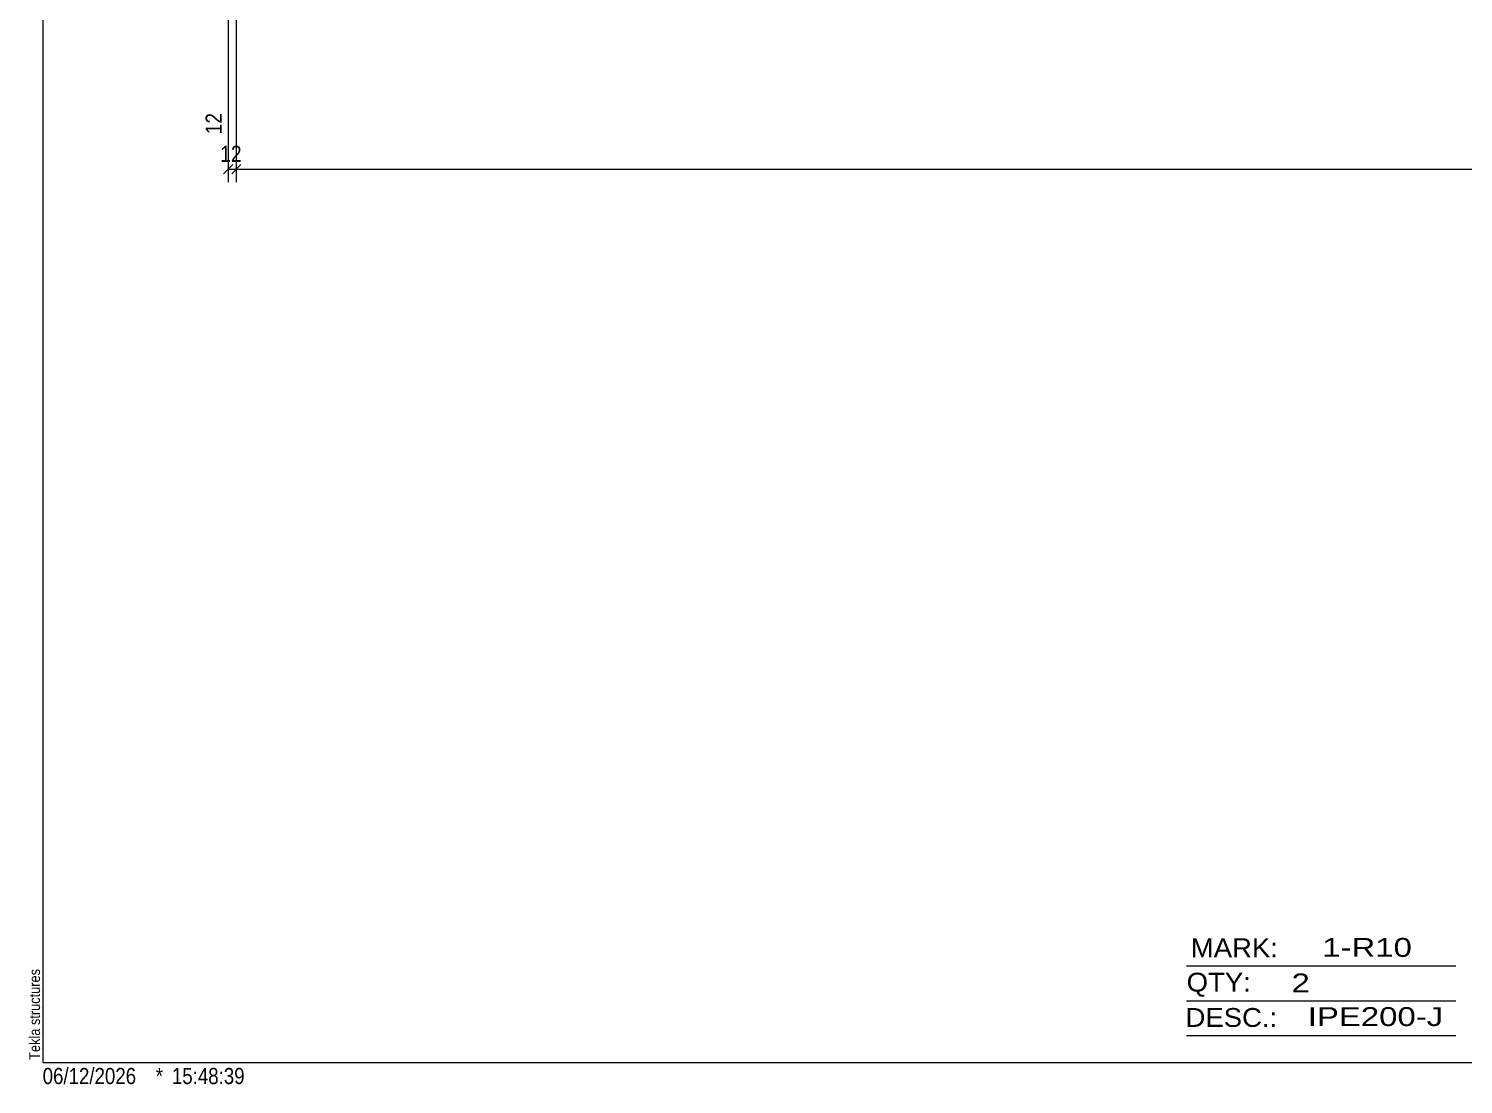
# Model space of a CAD drawing. Header units: millimetres. Extents: x 2 to 825, y 1 to 579.
# Drawn here: x 2.4 to 268.9, y 1 to 197.1 of the extents above; entities that cross this region are included whole.
import ezdxf

# ---------------------------------------------------------------- set-up
doc = ezdxf.new("R2010")
doc.units = ezdxf.units.MM
doc.linetypes.add('XKITLINE00', pattern=[0])
for name, color, linetype, lineweight in [('Dimensions', 7, 'Continuous', 0), ('DrawingSheet', 5, 'Continuous', 0), ('OtherObjectType', 7, 'Continuous', 0)]:
    doc.layers.add(name, color=color, linetype=linetype, lineweight=lineweight)
doc.styles.add('ARIAL', font='ARIAL.TTF')
doc.styles.add('ARIAL_NARROW', font='ARIALN.TTF')

# ---------------------------------------------------------------- blocks, each defined once
blk = doc.blocks.new('*A140')
at = {"layer": 'DrawingSheet', "color": 5, "linetype": 'XKITLINE00', "lineweight": 0}
for p, q in [((5, 579), (5, 5)), ((5, 5), (825, 5))]:
    blk.add_line(p, q, dxfattribs=at)
at = {"layer": 'DrawingSheet', "color": 5, "style": 'ARIAL', "width": 0.85}
blk.add_text('Tekla structures', height=2, rotation=90, dxfattribs=at).set_placement((4.5, 5.5))
blk = doc.blocks.new('*A144')
at = {"layer": 'OtherObjectType', "color": 6, "linetype": 'XKITLINE00', "lineweight": 0}
for p, q in [((217.5, 23), (267.5, 23)), ((217.5, 16.5), (267.5, 16.5)), ((217.5, 10), (267.5, 10))]:
    blk.add_line(p, q, dxfattribs=at)
at = {"layer": 'OtherObjectType', "color": 6, "style": 'ARIAL_NARROW'}
for s, width, p in [('MARK:', 1.275, (218.27, 24.58)), ('1-R10', 1.525501, (242.69, 24.65)), ('QTY:', 1.275, (217.5, 18.19)), ('2', 1.525501, (236.99, 18.05)), ('DESC.:', 1.275, (217.29, 11.63)), ('IPE200-J', 1.525501, (240, 11.79))]:
    blk.add_text(s, height=3.5, dxfattribs=dict(at, width=width)).set_placement(p)
blk = doc.blocks.new('*A147')
at = {"layer": 'OtherObjectType', "color": 7, "style": 'ARIAL_NARROW', "width": 1.008832}
for s, p in [('06/12/2026', (4.99, 1)), ('*', (26, 1)), ('15:48:39', (29, 1))]:
    blk.add_text(s, height=3, dxfattribs=at).set_placement(p)
blk = doc.blocks.new('*A149')
at = {"layer": 'Dimensions', "color": 7, "linetype": 'XKITLINE00', "lineweight": 0}
for p, q in [((40.96, 286.04), (40.96, 168.64)), ((41.81, 171.89), (40.11, 170.19)), ((40.96, 171.04), (688.27, 171.04))]:
    blk.add_line(p, q, dxfattribs=at)
at = {"layer": 'Dimensions', "color": 3}
blk.add_point((40.96, 171.04), dxfattribs=at)
blk = doc.blocks.new('*A158')
at = {"layer": 'Dimensions', "color": 7, "linetype": 'XKITLINE00', "lineweight": 0}
for p, q in [((39.46, 286.04), (39.46, 168.64)), ((40.96, 286.04), (40.96, 168.64)), ((40.31, 171.89), (38.61, 170.19)), ((39.46, 171.04), (40.96, 171.04)), ((41.81, 171.89), (40.11, 170.19))]:
    blk.add_line(p, q, dxfattribs=at)
at = {"layer": 'Dimensions', "color": 3}
for p in [(39.46, 171.04), (40.96, 171.04)]:
    blk.add_point(p, dxfattribs=at)
at = {"layer": 'Dimensions', "color": 3, "style": 'ARIAL', "width": 0.85}
blk.add_text('12', height=3, rotation=90.0002, dxfattribs=at).set_placement((38.26, 177.51))
blk.add_text('12', height=3, dxfattribs=at).set_placement((37.98, 172.39))

msp = doc.modelspace()

# ---------------------------------------------------------------- block references
at = {"lineweight": 0}
for name in ['*A140', '*A149', '*A158', '*A144', '*A147']:
    msp.add_blockref(name, (0, 0), dxfattribs=at)

doc.saveas('drawing.dxf')
